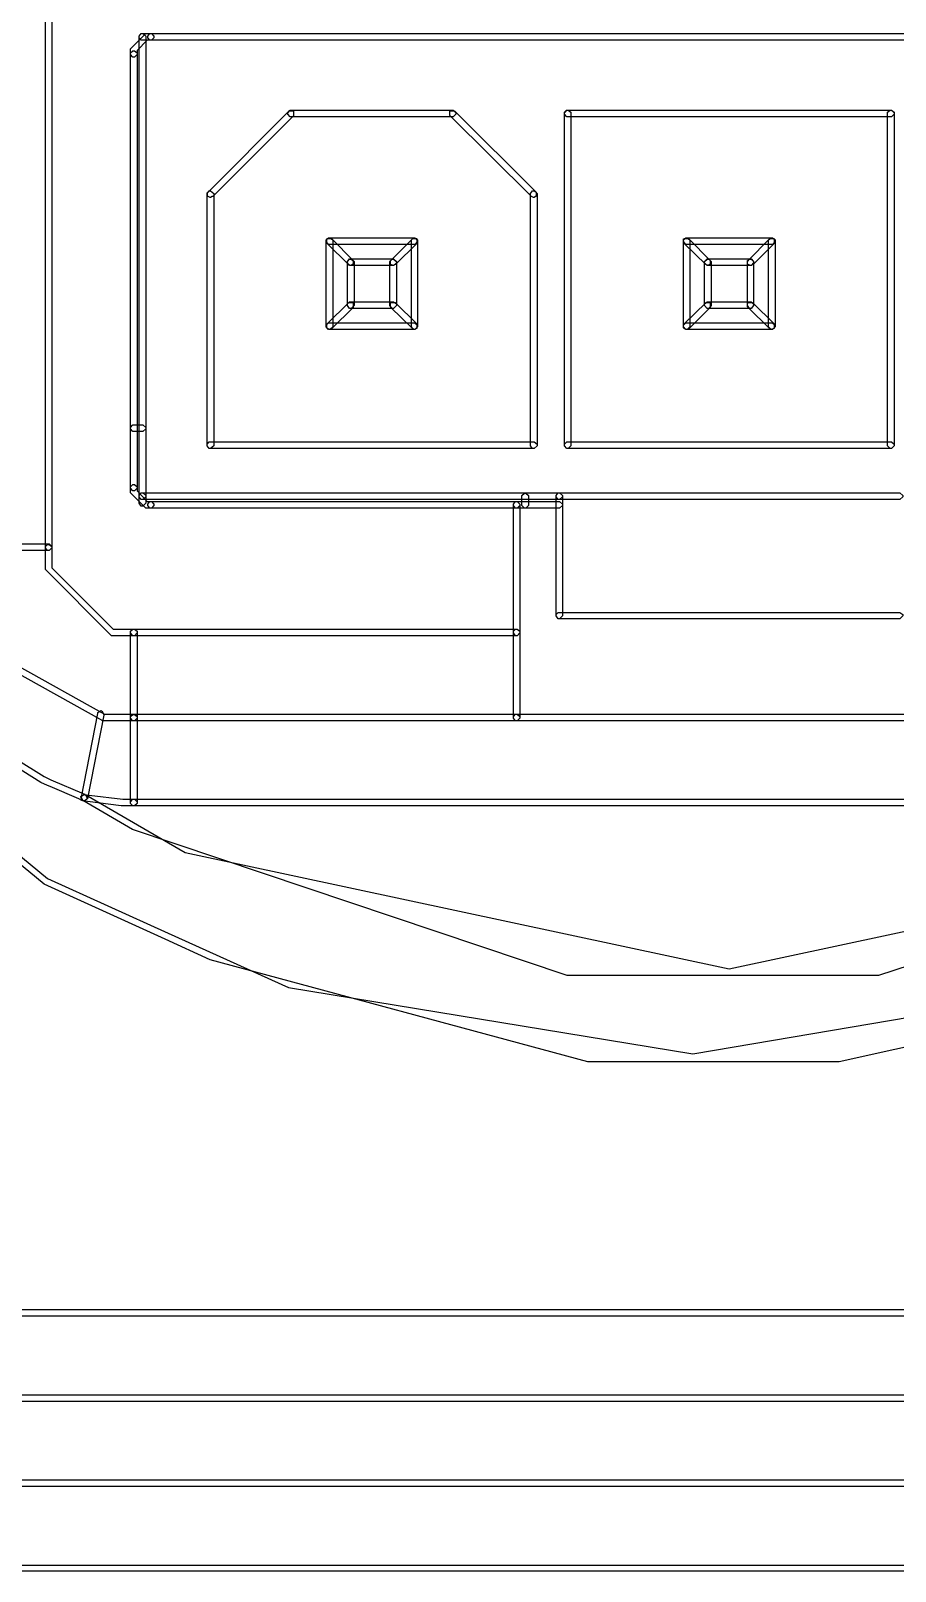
# Model space of a CAD drawing. Extents: x 0.54 to 10.46, y 0.74 to 7.76.
# Drawn here: x 1.4971 to 1.5889, y 4.3604 to 4.524 of the extents above; entities that cross this region are included whole.
import ezdxf

# ---------------------------------------------------------------- set-up
doc = ezdxf.new("R2010")
doc.units = 0
doc.layers.get('0').update_dxf_attribs({"linetype": 'CONTINUOUS'})

msp = doc.modelspace()

# ---------------------------------------------------------------- linework, layer by layer
at = {"color": 0}
for points in [[(1.61806, 4.42225), (1.5829, 4.41444), (1.57118, 4.41444), (1.57118, 4.41444), (1.55621, 4.41444), (1.51611, 4.42529), (1.51133, 4.42746), (1.49849, 4.43332), (1.46474, 4.46115), (1.43565, 4.50851), (1.42637, 4.56332)], [(1.42708, 4.56332), (1.43631, 4.50879), (1.46528, 4.46164), (1.49886, 4.43392), (1.51167, 4.42811), (1.52442, 4.42236), (1.56739, 4.41531), (1.6219, 4.42453)], [(1.49214, 4.44868), (1.49849, 4.44476), (1.49918, 4.44439), (1.49946, 4.44428), (1.50244, 4.44303), (1.50276, 4.44287), (1.50288, 4.44282), (1.50288, 4.44282), (1.5031, 4.44243), (1.5031, 4.44239), (1.50304, 4.44239), (1.50282, 4.44217), (1.50276, 4.44217), (1.50276, 4.44217), (1.50276, 4.44217), (1.50261, 4.44217), (1.50261, 4.44217), (1.5025, 4.44222), (1.50217, 4.44239), (1.49914, 4.44368), (1.49886, 4.44379), (1.49815, 4.44412), (1.49169, 4.44814)]]:
    msp.add_lwpolyline(points, dxfattribs=at)
for points in [[(1.49897, 4.46875), (1.49886, 4.46875), (1.49864, 4.46903), (1.49864, 4.46907), (1.49864, 4.54476), (1.49864, 4.54486), (1.49886, 4.54508), (1.49897, 4.54508), (1.49903, 4.54508), (1.49929, 4.54486), (1.49929, 4.54476), (1.49929, 4.46907), (1.49929, 4.46903), (1.49903, 4.46875), (1.49897, 4.46875)], [(1.50803, 4.52115), (1.50792, 4.52115), (1.50765, 4.52143), (1.50765, 4.52149), (1.50765, 4.52203), (1.50928, 4.52365), (1.50982, 4.52365), (1.50987, 4.52365), (1.51014, 4.52339), (1.51014, 4.52328), (1.51014, 4.52322), (1.50987, 4.52294), (1.50982, 4.52294), (1.50944, 4.52294), (1.50836, 4.52186), (1.50836, 4.52149), (1.50836, 4.52143), (1.50808, 4.52115), (1.50803, 4.52115)], [(1.63357, 4.52294), (1.5089, 4.52294), (1.50879, 4.52294), (1.50857, 4.52322), (1.50857, 4.52328), (1.50857, 4.52339), (1.50879, 4.52365), (1.5089, 4.52365), (1.63357, 4.52365), (1.63363, 4.52365), (1.63396, 4.52339), (1.63396, 4.52328), (1.63396, 4.52322), (1.63363, 4.52294), (1.63357, 4.52294)], [(1.5089, 4.47418), (1.50879, 4.47418), (1.50857, 4.47444), (1.50857, 4.4745), (1.50857, 4.52328), (1.50857, 4.52339), (1.50879, 4.52365), (1.5089, 4.52365), (1.50896, 4.52365), (1.50928, 4.52339), (1.50928, 4.52328), (1.50928, 4.4745), (1.50928, 4.47444), (1.50896, 4.47418), (1.5089, 4.47418)], [(1.63271, 4.52294), (1.50982, 4.52294), (1.50971, 4.52294), (1.5095, 4.52322), (1.5095, 4.52328), (1.5095, 4.52339), (1.50971, 4.52365), (1.50982, 4.52365), (1.63271, 4.52365), (1.63276, 4.52365), (1.63303, 4.52339), (1.63303, 4.52328), (1.63303, 4.52322), (1.63276, 4.52294), (1.63271, 4.52294)], [(1.50803, 4.4751), (1.50792, 4.4751), (1.50765, 4.47537), (1.50765, 4.47542), (1.50765, 4.52149), (1.50765, 4.5216), (1.50792, 4.52181), (1.50803, 4.52181), (1.50808, 4.52181), (1.50836, 4.5216), (1.50836, 4.52149), (1.50836, 4.47542), (1.50836, 4.47537), (1.50808, 4.4751), (1.50803, 4.4751)], [(1.51611, 4.50624), (1.51611, 4.50624), (1.5159, 4.50635), (1.5159, 4.50635), (1.51585, 4.5064), (1.51585, 4.50683), (1.5159, 4.50683), (1.52447, 4.5154), (1.52447, 4.51546), (1.5249, 4.51546), (1.52496, 4.5154), (1.52496, 4.5154), (1.52496, 4.51497), (1.52496, 4.51492), (1.51639, 4.50635), (1.51633, 4.50635), (1.51617, 4.50624), (1.51611, 4.50624)], [(1.54189, 4.51481), (1.52474, 4.51481), (1.52463, 4.51481), (1.52436, 4.51508), (1.52436, 4.51514), (1.52436, 4.51525), (1.52463, 4.51551), (1.52474, 4.51551), (1.54189, 4.51551), (1.54194, 4.51551), (1.54221, 4.51525), (1.54221, 4.51514), (1.54221, 4.51508), (1.54194, 4.51481), (1.54189, 4.51481)], [(1.55046, 4.50624), (1.55046, 4.50624), (1.55024, 4.50635), (1.55024, 4.50635), (1.54161, 4.51492), (1.54156, 4.51497), (1.54156, 4.5154), (1.54161, 4.5154), (1.54161, 4.51546), (1.54204, 4.51546), (1.5421, 4.5154), (1.55072, 4.50683), (1.55072, 4.50683), (1.55072, 4.5064), (1.55072, 4.50635), (1.55067, 4.50635), (1.55051, 4.50624), (1.55046, 4.50624)], [(1.58843, 4.51481), (1.5541, 4.51481), (1.55399, 4.51481), (1.55376, 4.51508), (1.55376, 4.51514), (1.55376, 4.51525), (1.55399, 4.51551), (1.5541, 4.51551), (1.58843, 4.51551), (1.58849, 4.51551), (1.58876, 4.51525), (1.58876, 4.51514), (1.58876, 4.51508), (1.58849, 4.51481), (1.58843, 4.51481)], [(1.5541, 4.4796), (1.55399, 4.4796), (1.55376, 4.47987), (1.55376, 4.47993), (1.55376, 4.51519), (1.55376, 4.51531), (1.55399, 4.51551), (1.5541, 4.51551), (1.55414, 4.51551), (1.55442, 4.51531), (1.55442, 4.51519), (1.55442, 4.47993), (1.55442, 4.47987), (1.55414, 4.4796), (1.5541, 4.4796)], [(1.58843, 4.4796), (1.58832, 4.4796), (1.58806, 4.47987), (1.58806, 4.47993), (1.58806, 4.51519), (1.58806, 4.51531), (1.58832, 4.51551), (1.58843, 4.51551), (1.58849, 4.51551), (1.58876, 4.51531), (1.58876, 4.51519), (1.58876, 4.47993), (1.58876, 4.47987), (1.58849, 4.4796), (1.58843, 4.4796)], [(1.51611, 4.4796), (1.516, 4.4796), (1.51579, 4.47987), (1.51579, 4.47993), (1.51579, 4.50657), (1.51579, 4.50667), (1.516, 4.50694), (1.51611, 4.50694), (1.51617, 4.50694), (1.5165, 4.50667), (1.5165, 4.50657), (1.5165, 4.47993), (1.5165, 4.47987), (1.51617, 4.4796), (1.51611, 4.4796)], [(1.55046, 4.4796), (1.55035, 4.4796), (1.55013, 4.47987), (1.55013, 4.47993), (1.55013, 4.50657), (1.55013, 4.50667), (1.55035, 4.50694), (1.55046, 4.50694), (1.55051, 4.50694), (1.55083, 4.50667), (1.55083, 4.50657), (1.55083, 4.47993), (1.55083, 4.47987), (1.55051, 4.4796), (1.55046, 4.4796)], [(1.53782, 4.50125), (1.52881, 4.50125), (1.52869, 4.50125), (1.52843, 4.50157), (1.52843, 4.50163), (1.52843, 4.50174), (1.52869, 4.50196), (1.52881, 4.50196), (1.53782, 4.50196), (1.53787, 4.50196), (1.53814, 4.50174), (1.53814, 4.50163), (1.53814, 4.50157), (1.53787, 4.50125), (1.53782, 4.50125)], [(1.52881, 4.49224), (1.52869, 4.49224), (1.52843, 4.49251), (1.52843, 4.49257), (1.52843, 4.50163), (1.52843, 4.50174), (1.52869, 4.50196), (1.52881, 4.50196), (1.52886, 4.50196), (1.52914, 4.50174), (1.52914, 4.50163), (1.52914, 4.49257), (1.52914, 4.49251), (1.52886, 4.49224), (1.52881, 4.49224)], [(1.53103, 4.49903), (1.53103, 4.49903), (1.53082, 4.49914), (1.53082, 4.49914), (1.52854, 4.50136), (1.52849, 4.50142), (1.52849, 4.50185), (1.52854, 4.50185), (1.52854, 4.5019), (1.52897, 4.5019), (1.52903, 4.50185), (1.53131, 4.49957), (1.53131, 4.49957), (1.53131, 4.49918), (1.53131, 4.49914), (1.53125, 4.49914), (1.53108, 4.49903), (1.53103, 4.49903)], [(1.53554, 4.49903), (1.53554, 4.49903), (1.53532, 4.49914), (1.53532, 4.49914), (1.53526, 4.49918), (1.53526, 4.49957), (1.53532, 4.49957), (1.5376, 4.50185), (1.5376, 4.5019), (1.53803, 4.5019), (1.53808, 4.50185), (1.53808, 4.50185), (1.53808, 4.50142), (1.53808, 4.50136), (1.53581, 4.49914), (1.53575, 4.49914), (1.5356, 4.49903), (1.53554, 4.49903)], [(1.53782, 4.49224), (1.53771, 4.49224), (1.53749, 4.49251), (1.53749, 4.49257), (1.53749, 4.50163), (1.53749, 4.50174), (1.53771, 4.50196), (1.53782, 4.50196), (1.53787, 4.50196), (1.53814, 4.50174), (1.53814, 4.50163), (1.53814, 4.49257), (1.53814, 4.49251), (1.53787, 4.49224), (1.53782, 4.49224)], [(1.57579, 4.50125), (1.56674, 4.50125), (1.56662, 4.50125), (1.5664, 4.50157), (1.5664, 4.50163), (1.5664, 4.50174), (1.56662, 4.50196), (1.56674, 4.50196), (1.57579, 4.50196), (1.57585, 4.50196), (1.57611, 4.50174), (1.57611, 4.50163), (1.57611, 4.50157), (1.57585, 4.50125), (1.57579, 4.50125)], [(1.56674, 4.49224), (1.56662, 4.49224), (1.5664, 4.49251), (1.5664, 4.49257), (1.5664, 4.50163), (1.5664, 4.50174), (1.56662, 4.50196), (1.56674, 4.50196), (1.56679, 4.50196), (1.56706, 4.50174), (1.56706, 4.50163), (1.56706, 4.49257), (1.56706, 4.49251), (1.56679, 4.49224), (1.56674, 4.49224)], [(1.56901, 4.49903), (1.56901, 4.49903), (1.56874, 4.49914), (1.56874, 4.49914), (1.56646, 4.50136), (1.5664, 4.50142), (1.5664, 4.50185), (1.56646, 4.50185), (1.56646, 4.5019), (1.56689, 4.5019), (1.56694, 4.50185), (1.56922, 4.49957), (1.56922, 4.49957), (1.56922, 4.49918), (1.56922, 4.49914), (1.56917, 4.49914), (1.56901, 4.49903), (1.56901, 4.49903)], [(1.57351, 4.49903), (1.57351, 4.49903), (1.57324, 4.49914), (1.57324, 4.49914), (1.57319, 4.49918), (1.57319, 4.49957), (1.57324, 4.49957), (1.57553, 4.50185), (1.57553, 4.5019), (1.57596, 4.5019), (1.57601, 4.50185), (1.57601, 4.50185), (1.57601, 4.50142), (1.57601, 4.50136), (1.57379, 4.49914), (1.57374, 4.49914), (1.57357, 4.49903), (1.57351, 4.49903)], [(1.57579, 4.49224), (1.57568, 4.49224), (1.57542, 4.49251), (1.57542, 4.49257), (1.57542, 4.50163), (1.57542, 4.50174), (1.57568, 4.50196), (1.57579, 4.50196), (1.57585, 4.50196), (1.57611, 4.50174), (1.57611, 4.50163), (1.57611, 4.49257), (1.57611, 4.49251), (1.57585, 4.49224), (1.57579, 4.49224)], [(1.53554, 4.49903), (1.53103, 4.49903), (1.53093, 4.49903), (1.53071, 4.49929), (1.53071, 4.49935), (1.53071, 4.49946), (1.53093, 4.49972), (1.53103, 4.49972), (1.53554, 4.49972), (1.5356, 4.49972), (1.53592, 4.49946), (1.53592, 4.49935), (1.53592, 4.49929), (1.5356, 4.49903), (1.53554, 4.49903)], [(1.53103, 4.49447), (1.53093, 4.49447), (1.53071, 4.49479), (1.53071, 4.49485), (1.53071, 4.49935), (1.53071, 4.49946), (1.53093, 4.49968), (1.53103, 4.49968), (1.53108, 4.49968), (1.53142, 4.49946), (1.53142, 4.49935), (1.53142, 4.49485), (1.53142, 4.49479), (1.53108, 4.49447), (1.53103, 4.49447)], [(1.53554, 4.49447), (1.53543, 4.49447), (1.53521, 4.49479), (1.53521, 4.49485), (1.53521, 4.49935), (1.53521, 4.49946), (1.53543, 4.49968), (1.53554, 4.49968), (1.5356, 4.49968), (1.53592, 4.49946), (1.53592, 4.49935), (1.53592, 4.49485), (1.53592, 4.49479), (1.5356, 4.49447), (1.53554, 4.49447)], [(1.57351, 4.49903), (1.56901, 4.49903), (1.5689, 4.49903), (1.56863, 4.49929), (1.56863, 4.49935), (1.56863, 4.49946), (1.5689, 4.49972), (1.56901, 4.49972), (1.57351, 4.49972), (1.57357, 4.49972), (1.57383, 4.49946), (1.57383, 4.49935), (1.57383, 4.49929), (1.57357, 4.49903), (1.57351, 4.49903)], [(1.56901, 4.49447), (1.5689, 4.49447), (1.56863, 4.49479), (1.56863, 4.49485), (1.56863, 4.49935), (1.56863, 4.49946), (1.5689, 4.49968), (1.56901, 4.49968), (1.56907, 4.49968), (1.56933, 4.49946), (1.56933, 4.49935), (1.56933, 4.49485), (1.56933, 4.49479), (1.56907, 4.49447), (1.56901, 4.49447)], [(1.57351, 4.49447), (1.5734, 4.49447), (1.57319, 4.49479), (1.57319, 4.49485), (1.57319, 4.49935), (1.57319, 4.49946), (1.5734, 4.49968), (1.57351, 4.49968), (1.57357, 4.49968), (1.57383, 4.49946), (1.57383, 4.49935), (1.57383, 4.49485), (1.57383, 4.49479), (1.57357, 4.49447), (1.57351, 4.49447)], [(1.52881, 4.49224), (1.52881, 4.49224), (1.52854, 4.49235), (1.52854, 4.49235), (1.52849, 4.4924), (1.52849, 4.49283), (1.52854, 4.49283), (1.53082, 4.49507), (1.53082, 4.49511), (1.53125, 4.49511), (1.53131, 4.49507), (1.53131, 4.49507), (1.53131, 4.49463), (1.53131, 4.49457), (1.52903, 4.49235), (1.52897, 4.49235), (1.52881, 4.49224), (1.52881, 4.49224)], [(1.53554, 4.49447), (1.53103, 4.49447), (1.53093, 4.49447), (1.53071, 4.49479), (1.53071, 4.49485), (1.53071, 4.49496), (1.53093, 4.49517), (1.53103, 4.49517), (1.53554, 4.49517), (1.5356, 4.49517), (1.53592, 4.49496), (1.53592, 4.49485), (1.53592, 4.49479), (1.5356, 4.49447), (1.53554, 4.49447)], [(1.53782, 4.49224), (1.53776, 4.49224), (1.5376, 4.49235), (1.5376, 4.49235), (1.53532, 4.49457), (1.53526, 4.49463), (1.53526, 4.49507), (1.53532, 4.49507), (1.53532, 4.49511), (1.53575, 4.49511), (1.53581, 4.49507), (1.53808, 4.49283), (1.53808, 4.49283), (1.53808, 4.4924), (1.53808, 4.49235), (1.53803, 4.49235), (1.53787, 4.49224), (1.53782, 4.49224)], [(1.56674, 4.49224), (1.56674, 4.49224), (1.56646, 4.49235), (1.56646, 4.49235), (1.5664, 4.4924), (1.5664, 4.49283), (1.56646, 4.49283), (1.56874, 4.49507), (1.56874, 4.49511), (1.56917, 4.49511), (1.56922, 4.49507), (1.56922, 4.49507), (1.56922, 4.49463), (1.56922, 4.49457), (1.567, 4.49235), (1.56694, 4.49235), (1.56679, 4.49224), (1.56674, 4.49224)], [(1.57351, 4.49447), (1.56901, 4.49447), (1.5689, 4.49447), (1.56863, 4.49479), (1.56863, 4.49485), (1.56863, 4.49496), (1.5689, 4.49517), (1.56901, 4.49517), (1.57351, 4.49517), (1.57357, 4.49517), (1.57383, 4.49496), (1.57383, 4.49485), (1.57383, 4.49479), (1.57357, 4.49447), (1.57351, 4.49447)], [(1.57579, 4.49224), (1.57579, 4.49224), (1.57553, 4.49235), (1.57553, 4.49235), (1.57324, 4.49457), (1.57319, 4.49463), (1.57319, 4.49507), (1.57324, 4.49507), (1.57324, 4.49511), (1.57368, 4.49511), (1.57374, 4.49507), (1.57601, 4.49283), (1.57601, 4.49283), (1.57601, 4.4924), (1.57601, 4.49235), (1.57596, 4.49235), (1.57579, 4.49224), (1.57579, 4.49224)], [(1.53782, 4.49224), (1.52881, 4.49224), (1.52869, 4.49224), (1.52843, 4.49251), (1.52843, 4.49257), (1.52843, 4.49268), (1.52869, 4.49294), (1.52881, 4.49294), (1.53782, 4.49294), (1.53787, 4.49294), (1.53814, 4.49268), (1.53814, 4.49257), (1.53814, 4.49251), (1.53787, 4.49224), (1.53782, 4.49224)], [(1.57579, 4.49224), (1.56674, 4.49224), (1.56662, 4.49224), (1.5664, 4.49251), (1.5664, 4.49257), (1.5664, 4.49268), (1.56662, 4.49294), (1.56674, 4.49294), (1.57579, 4.49294), (1.57585, 4.49294), (1.57611, 4.49268), (1.57611, 4.49257), (1.57611, 4.49251), (1.57585, 4.49224), (1.57579, 4.49224)], [(1.5089, 4.48139), (1.50803, 4.48139), (1.50792, 4.48139), (1.50765, 4.48167), (1.50765, 4.48172), (1.50765, 4.48182), (1.50792, 4.4821), (1.50803, 4.4821), (1.5089, 4.4821), (1.50896, 4.4821), (1.50928, 4.48182), (1.50928, 4.48172), (1.50928, 4.48167), (1.50896, 4.48139), (1.5089, 4.48139)], [(1.55046, 4.4796), (1.51611, 4.4796), (1.516, 4.4796), (1.51579, 4.47987), (1.51579, 4.47993), (1.51579, 4.48004), (1.516, 4.48031), (1.51611, 4.48031), (1.55046, 4.48031), (1.55051, 4.48031), (1.55083, 4.48004), (1.55083, 4.47993), (1.55083, 4.47987), (1.55051, 4.4796), (1.55046, 4.4796)], [(1.58843, 4.4796), (1.5541, 4.4796), (1.55399, 4.4796), (1.55376, 4.47987), (1.55376, 4.47993), (1.55376, 4.48004), (1.55399, 4.48031), (1.5541, 4.48031), (1.58843, 4.48031), (1.58849, 4.48031), (1.58876, 4.48004), (1.58876, 4.47993), (1.58876, 4.47987), (1.58849, 4.4796), (1.58843, 4.4796)], [(1.50982, 4.47325), (1.50928, 4.47325), (1.50765, 4.47488), (1.50765, 4.47542), (1.50765, 4.47553), (1.50792, 4.47575), (1.50803, 4.47575), (1.50808, 4.47575), (1.50836, 4.47553), (1.50836, 4.47542), (1.50836, 4.4751), (1.50944, 4.47396), (1.50982, 4.47396), (1.50987, 4.47396), (1.51014, 4.47368), (1.51014, 4.47358), (1.51014, 4.47353), (1.50987, 4.47325), (1.50982, 4.47325)], [(1.55317, 4.47418), (1.5089, 4.47418), (1.50879, 4.47418), (1.50857, 4.47444), (1.50857, 4.4745), (1.50857, 4.47461), (1.50879, 4.47488), (1.5089, 4.47488), (1.55317, 4.47488), (1.55322, 4.47488), (1.55354, 4.47461), (1.55354, 4.4745), (1.55354, 4.47444), (1.55322, 4.47418), (1.55317, 4.47418)], [(1.5089, 4.47347), (1.50879, 4.47347), (1.50857, 4.47379), (1.50857, 4.47385), (1.50857, 4.4745), (1.50857, 4.47461), (1.50879, 4.47488), (1.5089, 4.47488), (1.50896, 4.47488), (1.50928, 4.47461), (1.50928, 4.4745), (1.50928, 4.47385), (1.50928, 4.47379), (1.50896, 4.47347), (1.5089, 4.47347)], [(1.54958, 4.47325), (1.54949, 4.47325), (1.54921, 4.47353), (1.54921, 4.47358), (1.54921, 4.4745), (1.54921, 4.47461), (1.54949, 4.47483), (1.54958, 4.47483), (1.54964, 4.47483), (1.54992, 4.47461), (1.54992, 4.4745), (1.54992, 4.47358), (1.54992, 4.47353), (1.54964, 4.47325), (1.54958, 4.47325)], [(1.58931, 4.47418), (1.55317, 4.47418), (1.55306, 4.47418), (1.55285, 4.47444), (1.55285, 4.4745), (1.55285, 4.47461), (1.55306, 4.47488), (1.55317, 4.47488), (1.58931, 4.47488), (1.58936, 4.47488), (1.58968, 4.47461), (1.58968, 4.4745), (1.58968, 4.47444), (1.58936, 4.47418), (1.58931, 4.47418)], [(1.55317, 4.46149), (1.55306, 4.46149), (1.55285, 4.46181), (1.55285, 4.46186), (1.55285, 4.4745), (1.55285, 4.47461), (1.55306, 4.47488), (1.55317, 4.47488), (1.55322, 4.47488), (1.55354, 4.47461), (1.55354, 4.4745), (1.55354, 4.46186), (1.55354, 4.46181), (1.55322, 4.46149), (1.55317, 4.46149)], [(1.54867, 4.47325), (1.50982, 4.47325), (1.50971, 4.47325), (1.5095, 4.47353), (1.5095, 4.47358), (1.5095, 4.47368), (1.50971, 4.47396), (1.50982, 4.47396), (1.54867, 4.47396), (1.54872, 4.47396), (1.54899, 4.47368), (1.54899, 4.47358), (1.54899, 4.47353), (1.54872, 4.47325), (1.54867, 4.47325)], [(1.54867, 4.45969), (1.54856, 4.45969), (1.54833, 4.46001), (1.54833, 4.46007), (1.54833, 4.47358), (1.54833, 4.47368), (1.54856, 4.47396), (1.54867, 4.47396), (1.54872, 4.47396), (1.54899, 4.47368), (1.54899, 4.47358), (1.54899, 4.46007), (1.54899, 4.46001), (1.54872, 4.45969), (1.54867, 4.45969)], [(1.55317, 4.47325), (1.54867, 4.47325), (1.54856, 4.47325), (1.54833, 4.47353), (1.54833, 4.47358), (1.54833, 4.47368), (1.54856, 4.47396), (1.54867, 4.47396), (1.55317, 4.47396), (1.55322, 4.47396), (1.55354, 4.47368), (1.55354, 4.47358), (1.55354, 4.47353), (1.55322, 4.47325), (1.55317, 4.47325)], [(1.49897, 4.46875), (1.48996, 4.46875), (1.48986, 4.46875), (1.48958, 4.46903), (1.48958, 4.46907), (1.48958, 4.46918), (1.48986, 4.46946), (1.48996, 4.46946), (1.49897, 4.46946), (1.49903, 4.46946), (1.49929, 4.46918), (1.49929, 4.46907), (1.49929, 4.46903), (1.49903, 4.46875), (1.49897, 4.46875)], [(1.50803, 4.45068), (1.50472, 4.45068), (1.49496, 4.45611), (1.48958, 4.46588), (1.48958, 4.46907), (1.48958, 4.46918), (1.48981, 4.46946), (1.4899, 4.46946), (1.48996, 4.46946), (1.49029, 4.46918), (1.49029, 4.46907), (1.49029, 4.46599), (1.4955, 4.4566), (1.50489, 4.45139), (1.50803, 4.45139), (1.50808, 4.45139), (1.50836, 4.45111), (1.50836, 4.45101), (1.50836, 4.45096), (1.50808, 4.45068), (1.50803, 4.45068)], [(1.50803, 4.45969), (1.50564, 4.45969), (1.49864, 4.46674), (1.49864, 4.46907), (1.49864, 4.46918), (1.49886, 4.4694), (1.49897, 4.4694), (1.49903, 4.4694), (1.49929, 4.46918), (1.49929, 4.46907), (1.49929, 4.4669), (1.50581, 4.46039), (1.50803, 4.46039), (1.50808, 4.46039), (1.50836, 4.46018), (1.50836, 4.46007), (1.50836, 4.46001), (1.50808, 4.45969), (1.50803, 4.45969)], [(1.58931, 4.46149), (1.55317, 4.46149), (1.55306, 4.46149), (1.55285, 4.46181), (1.55285, 4.46186), (1.55285, 4.46197), (1.55306, 4.46218), (1.55317, 4.46218), (1.58931, 4.46218), (1.58936, 4.46218), (1.58968, 4.46197), (1.58968, 4.46186), (1.58968, 4.46181), (1.58936, 4.46149), (1.58931, 4.46149)], [(1.50803, 4.45068), (1.50792, 4.45068), (1.50765, 4.45096), (1.50765, 4.45101), (1.50765, 4.46007), (1.50765, 4.46018), (1.50792, 4.46039), (1.50803, 4.46039), (1.50808, 4.46039), (1.50836, 4.46018), (1.50836, 4.46007), (1.50836, 4.45101), (1.50836, 4.45096), (1.50808, 4.45068), (1.50803, 4.45068)], [(1.54867, 4.45969), (1.50803, 4.45969), (1.50792, 4.45969), (1.50765, 4.46001), (1.50765, 4.46007), (1.50765, 4.46018), (1.50792, 4.46039), (1.50803, 4.46039), (1.54867, 4.46039), (1.54872, 4.46039), (1.54899, 4.46018), (1.54899, 4.46007), (1.54899, 4.46001), (1.54872, 4.45969), (1.54867, 4.45969)], [(1.54867, 4.45068), (1.54856, 4.45068), (1.54833, 4.45096), (1.54833, 4.45101), (1.54833, 4.46007), (1.54833, 4.46018), (1.54856, 4.46039), (1.54867, 4.46039), (1.54872, 4.46039), (1.54899, 4.46018), (1.54899, 4.46007), (1.54899, 4.45101), (1.54899, 4.45096), (1.54872, 4.45068), (1.54867, 4.45068)], [(1.50276, 4.44217), (1.50265, 4.44217), (1.50261, 4.44222), (1.50239, 4.44254), (1.50244, 4.44254), (1.50418, 4.45144), (1.50418, 4.45156), (1.5045, 4.45176), (1.50456, 4.45171), (1.50461, 4.45171), (1.50483, 4.45133), (1.50483, 4.45128), (1.5031, 4.44243), (1.50304, 4.44243), (1.50282, 4.44217), (1.50276, 4.44217)], [(1.54867, 4.45068), (1.50803, 4.45068), (1.50792, 4.45068), (1.50765, 4.45096), (1.50765, 4.45101), (1.50765, 4.45111), (1.50792, 4.45139), (1.50803, 4.45139), (1.54867, 4.45139), (1.54872, 4.45139), (1.54899, 4.45111), (1.54899, 4.45101), (1.54899, 4.45096), (1.54872, 4.45068), (1.54867, 4.45068)], [(1.50803, 4.44162), (1.50792, 4.44162), (1.50765, 4.44189), (1.50765, 4.44194), (1.50765, 4.45101), (1.50765, 4.45111), (1.50792, 4.45133), (1.50803, 4.45133), (1.50808, 4.45133), (1.50836, 4.45111), (1.50836, 4.45101), (1.50836, 4.44194), (1.50836, 4.44189), (1.50808, 4.44162), (1.50803, 4.44162)], [(1.59386, 4.45068), (1.54867, 4.45068), (1.54856, 4.45068), (1.54833, 4.45096), (1.54833, 4.45101), (1.54833, 4.45111), (1.54856, 4.45139), (1.54867, 4.45139), (1.59386, 4.45139), (1.59392, 4.45139), (1.59418, 4.45111), (1.59418, 4.45101), (1.59418, 4.45096), (1.59392, 4.45068), (1.59386, 4.45068)], [(1.50803, 4.44162), (1.50667, 4.44162), (1.5031, 4.44211), (1.50265, 4.44217), (1.50261, 4.44222), (1.50239, 4.44254), (1.50244, 4.44254), (1.50244, 4.44265), (1.50276, 4.44287), (1.50282, 4.44282), (1.50325, 4.44276), (1.50683, 4.44233), (1.50803, 4.44233), (1.50808, 4.44233), (1.50836, 4.44206), (1.50836, 4.44194), (1.50836, 4.44189), (1.50808, 4.44162), (1.50803, 4.44162)], [(1.57124, 4.42361), (1.55404, 4.42361), (1.50786, 4.43913), (1.50261, 4.44222), (1.50256, 4.44228), (1.50239, 4.44265), (1.50244, 4.44265), (1.50244, 4.44271), (1.50288, 4.44287), (1.50293, 4.44282), (1.51346, 4.43668), (1.57124, 4.42432), (1.62901, 4.43668), (1.6396, 4.44282), (1.6396, 4.44287), (1.63997, 4.44271), (1.64003, 4.44265), (1.64003, 4.44265), (1.63992, 4.44228), (1.63992, 4.44222), (1.6346, 4.43913), (1.58708, 4.42361), (1.57124, 4.42361)], [(1.6345, 4.44162), (1.50803, 4.44162), (1.50792, 4.44162), (1.50765, 4.44189), (1.50765, 4.44194), (1.50765, 4.44206), (1.50792, 4.44233), (1.50803, 4.44233), (1.6345, 4.44233), (1.63456, 4.44233), (1.63482, 4.44206), (1.63482, 4.44194), (1.63482, 4.44189), (1.63456, 4.44162), (1.6345, 4.44162)], [(1.66997, 4.38743), (1.4725, 4.38743), (1.47239, 4.38743), (1.47217, 4.38769), (1.47217, 4.38775), (1.47217, 4.38786), (1.47239, 4.38813), (1.4725, 4.38813), (1.66997, 4.38813), (1.67003, 4.38813), (1.67036, 4.38786), (1.67036, 4.38775), (1.67036, 4.38769), (1.67003, 4.38743), (1.66997, 4.38743)], [(1.71582, 4.37836), (1.42671, 4.37836), (1.4266, 4.37836), (1.42632, 4.37869), (1.42632, 4.37875), (1.42632, 4.37885), (1.4266, 4.37907), (1.42671, 4.37907), (1.71582, 4.37907), (1.71588, 4.37907), (1.71615, 4.37885), (1.71615, 4.37875), (1.71615, 4.37869), (1.71588, 4.37836), (1.71582, 4.37836)], [(1.71582, 4.36936), (1.42671, 4.36936), (1.4266, 4.36936), (1.42632, 4.36963), (1.42632, 4.36968), (1.42632, 4.36979), (1.4266, 4.37007), (1.42671, 4.37007), (1.71582, 4.37007), (1.71588, 4.37007), (1.71615, 4.36979), (1.71615, 4.36968), (1.71615, 4.36963), (1.71588, 4.36936), (1.71582, 4.36936)], [(1.71582, 4.36035), (1.42671, 4.36035), (1.4266, 4.36035), (1.42632, 4.36062), (1.42632, 4.36068), (1.42632, 4.36079), (1.4266, 4.361), (1.42671, 4.361), (1.71582, 4.361), (1.71588, 4.361), (1.71615, 4.36079), (1.71615, 4.36068), (1.71615, 4.36062), (1.71588, 4.36035), (1.71582, 4.36035)]]:
    msp.add_lwpolyline(points, close=True, dxfattribs=at)

doc.saveas('drawing.dxf')
